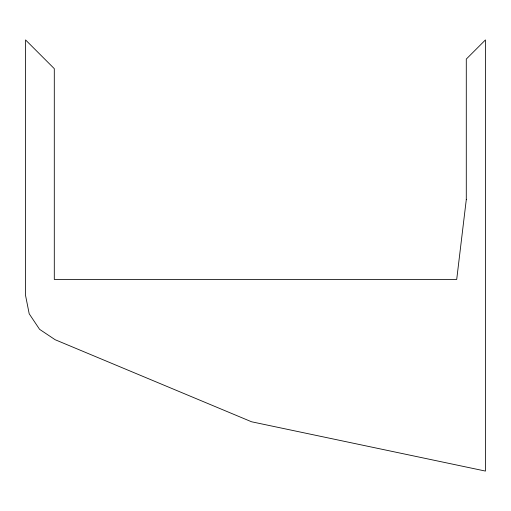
<?xml version="1.0" encoding="UTF-8"?>
<svg xmlns="http://www.w3.org/2000/svg" width="511" height="511" viewBox="0 0 511 511"><rect width="100%" height="100%" fill="white"/><g stroke="black" fill="none" stroke-linecap="round" stroke-linejoin="round"><path stroke-width="0.77" d="M466.288 199.609L456.706 279.453L54.294 279.453L54.294 68.666L25.55 39.922L25.55 295.454L29.197 313.786L39.583 329.327L55.124 339.713L251.565 421.779L485.45 471.078L485.45 39.922L466.288 59.084L466.288 199.609"/></g></svg>
